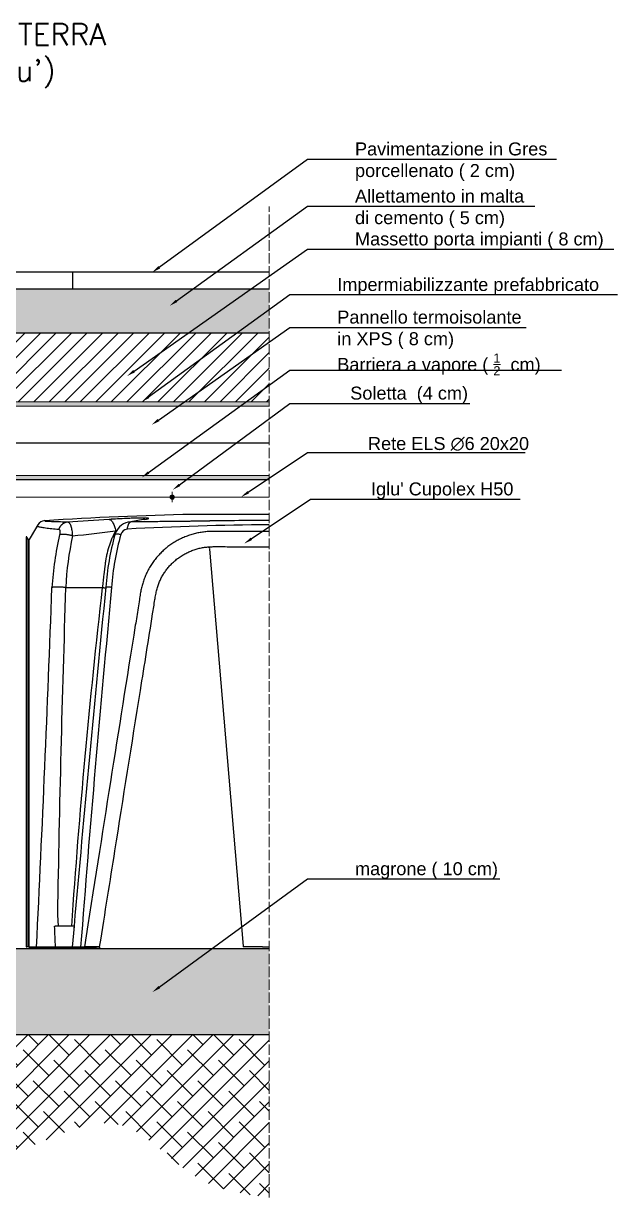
# Model space of a CAD drawing. Header units: millimetres. Extents: x -455371 to 117772, y -78417 to 116564.
# Drawn here: x -73719 to -73032, y -77590 to -76233 of the extents above; entities that cross this region are included whole.
import ezdxf
from ezdxf import colors
from ezdxf.entities.mleader import LeaderData, LeaderLine
from ezdxf.math import Vec2, Vec3

# ---------------------------------------------------------------- set-up
doc = ezdxf.new("R2010")
doc.units = ezdxf.units.MM
doc.linetypes.add('ACAD_ISO02W100', pattern=[15, 12, -3])
doc.linetypes.add('CENTER2', pattern=[28.575, 19.05, -3.175, 3.175, -3.175])
for name, color, linetype, lineweight in [('armature', 5, 'Continuous', 18), ('Cls', 7, 'Continuous', 25), ('quote', 5, 'Continuous', 15), ('RETINO ARMATURE', 253, 'Continuous', 15), ('retino cls', 251, 'Continuous', 20), ('Scritte', 7, 'Continuous', 15), ('tratteggio 1 a 50', 230, 'ACAD_ISO02W100', 15)]:
    doc.layers.add(name, color=color, linetype=linetype, lineweight=lineweight)
for name, color, linetype in [('Contorno-Cupolex', 3, 'Continuous'), ('isolante', 30, 'ISOLAMENTO'), ('RETINI', 253, 'Continuous')]:
    doc.layers.add(name, color=color, linetype=linetype)
doc.styles.get("Standard").update_dxf_attribs({"font": 'arial.ttf'})
doc.styles.add('TITOLI 1_200', font='romans.shx', dxfattribs={"height": 50})
doc.linetypes.add('ISOLAMENTO', pattern='A,0.00254,-2.54,[134,ltypeshp.shx,S=2.54,R=0,X=-2.54,Y=0],-5.08,[134,ltypeshp.shx,S=2.54,R=180,X=2.54,Y=0],-2.54', length=10.16254)

# ---------------------------------------------------------------- blocks, each defined once
blk = doc.blocks.new('*U2160')
at = {"layer": 'quote', "color": 0, "linetype": 'CENTER2', "transparency": 16777216}
for p, q in [((-6, 0), (-0.5, 0)), ((0, 0.5), (0, 6)), ((0.5, 0), (6, 0)), ((0, -6), (0, -0.5))]:
    blk.add_line(p, q, dxfattribs=at)
at = {"layer": 'quote', "color": 0, "linetype": 'Continuous', "transparency": 16777216}
for p, q in [((-0.25, 0), (0.25, 0)), ((0, -0.25), (0, 0.25))]:
    blk.add_line(p, q, dxfattribs=at)
blk = doc.blocks.new('*U2158')
at = {"layer": 'RETINO ARMATURE'}
h = blk.add_hatch(color=256, dxfattribs=at)
h.dxf.hatch_style = 1
h.paths.add_polyline_path([(2.5, 0, 1), (-2.5, 0, 1)])
at = {"layer": 'armature'}
blk.add_circle((0, 0), 2.5, dxfattribs=at)
at = {"layer": 'quote', "linetype": 'CENTER2'}
blk.add_blockref('*U2160', (0, 0), dxfattribs=at)
blk = doc.blocks.new('*U2159')
at = {"layer": 'quote', "color": 0, "linetype": 'ByBlock', "lineweight": -2, "transparency": 16777216}
for p in [(0, 0), (200, 0), (400, 0), (600, 0), (800, 0), (1000, 0)]:
    blk.add_blockref('*U2158', p, dxfattribs=at)

msp = doc.modelspace()

# ---------------------------------------------------------------- hatches: boundary and pattern name
at = {"layer": 'RETINI'}
h = msp.add_hatch(dxfattribs=at)
h.set_pattern_fill('ANSI31', color=256, scale=78, angle=45)
h.set_pattern_definition([(90, (41000.35, -16655.14), (-247.65, 0), [])])
h.paths.add_polyline_path([(-73196.6, -76519.3), (-73196.5, -76519.3), (-73196.6, -76539.2), (-73196.6, -76539.2)], flags=17)
h.paths.add_polyline_path([(-73434.4, -76539.3), (-73434.4, -76519.4), (-74592.5, -76519.8), (-74592.5, -76539.6)])
h = msp.add_hatch(dxfattribs=at)
h.set_pattern_fill('AR-CONC', color=256, scale=0.21)
h.set_pattern_definition([(50, (41000.355, -16655.137), (38.2587805, -3.347208), [4.0005, -44.0055]), (355, (41000.355, -16655.137), (-7.401118, 40.121938), [3.2004, -35.204523]), (100.451445, (41003.543, -16655.416), (30.857662, 36.774728), [3.399902, -37.398951]), (46.1842, (41000.355, -16644.47), (56.926599, -8.828889), [6.00075, -66.00825]), (96.63556, (41005.1, -16645.205), (49.854868, 51.959486), [5.099855, -56.098478]), (351.18415, (41000.355, -16644.47), (49.854868, 51.959486), [4.800593, -52.806544]), (21, (41005.69, -16647.136), (31.839022, -21.4756916), [4.0005, -44.0055]), (326, (41005.69, -16647.136), (12.978426, 38.679473), [3.2004, -35.2044]), (71.451445, (41008.34, -16648.926), (44.817448, 17.203781), [3.399902, -37.398887]), (37.5, (41000.355, -16655.137), (0.6486067, 17.7565582), [0, -34.77768, 0, -35.7378, 0, -35.33775]), (7.5, (41000.355, -16655.137), (14.032129, 21.0379207), [0, -20.37588, 0, -33.97758, 0, -13.46835]), (327.5, (40988.46, -16655.137), (28.474025, -1.2030362), [0, -13.335, 0, -41.6052, 0, -55.2069]), (317.5, (40983.126, -16655.137), (31.107128, 5.339563), [0, -17.3355, 0, -27.63012, 0, -39.2049])])
h.paths.add_polyline_path([(-73434.4, -76590.4), (-73434.4, -76539.6), (-74592.5, -76539.6), (-74592.5, -76590.4)])
h = msp.add_hatch(dxfattribs=at)
h.set_pattern_fill('ANSI31', color=256, scale=4)
edge = h.paths.add_edge_path(flags=0)
edge.add_arc((-74548.5, -76630.5), 19.3, 0, 360)
edge = h.paths.add_edge_path(flags=16)
edge.add_arc((-74548.5, -76630.5), 21.3, 0, 180)
edge.add_arc((-74548.5, -76630.5), 21.3, 180, 360)
edge = h.paths.add_edge_path(flags=0)
edge.add_arc((-74548.5, -76630.5), 19.3, 0, 360)
edge = h.paths.add_edge_path(flags=0)
edge.add_arc((-74492.1, -76638.1), 11.7, 0, 360)
h.paths.add_polyline_path([(-74592.5, -76590.4), (-74592.5, -76670.4), (-74147.8, -76670.4), (-74147.8, -76590.4)])
edge = h.paths.add_edge_path(flags=0)
edge.add_arc((-74492.1, -76638.1), 11.7, 0, 360)
edge = h.paths.add_edge_path(flags=16)
edge.add_arc((-74492.1, -76638.1), 13.7, 0, 180)
edge.add_arc((-74492.1, -76638.1), 13.7, 180, 360)
h.paths.add_polyline_path([(-73434.4, -76670.4), (-73434.4, -76590.4), (-74147.8, -76590.4), (-74147.8, -76670.4)])
h = msp.add_hatch(color=256, dxfattribs=at)
h.dxf.hatch_style = 1
h.paths.add_polyline_path([(-73434.4, -76675.4), (-73434.4, -76670.4), (-74592.5, -76670.4), (-74592.5, -76675.4)])
h = msp.add_hatch(color=256, dxfattribs=at)
h.dxf.hatch_style = 1
h.paths.add_polyline_path([(-73434.4, -76760.4), (-73434.4, -76755.4), (-74592.5, -76755.4), (-74592.5, -76760.4)])
h = msp.add_hatch(dxfattribs=at)
h.set_pattern_fill('AR-SAND', color=256, scale=0.48)
h.paths.add_polyline_path([(-73434.4, -77402.4), (-73434.4, -77302.4), (-74592.5, -77302.4), (-74592.5, -77402.4)])
at = {"layer": 'retino cls'}
h = msp.add_hatch(dxfattribs=at)
h.set_pattern_fill('ANSI38', color=256, scale=5.3)
edge = h.paths.add_edge_path()
edge.add_line((-73434.4, -77402.4), (-74592.5, -77402.4))
edge.add_line((-74592.5, -77402.4), (-74592.5, -77526.2))
edge.add_spline(control_points=[(-74592.5, -77526.2), (-74536.2, -77542.3), (-74426.8, -77573.4), (-74221.8, -77457.6), (-73981.1, -77491.1), (-73762.8, -77577.3), (-73609.3, -77468.9), (-73527.5, -77577.8), (-73462.1, -77586.7), (-73434.4, -77590.5)], knot_values=[0, 0, 0, 0, 168.469654, 327.064072, 667.452102, 861.938877, 1002.080146, 1114.719115, 1197.312467, 1197.312467, 1197.312467, 1197.312467], degree=3, periodic=0)
edge.add_line((-73434.4, -77590.5), (-73434.4, -77402.4))

# ---------------------------------------------------------------- linework, layer by layer
at = {"layer": 'armature', "ltscale": 100}
msp.add_line((-74592.5, -76780.4), (-73434.4, -76780.4), dxfattribs=at)
at = {"layer": 'Cls'}
for p, q in [((-74592.5, -77302.4), (-73434.4, -77302.4)), ((-73434.4, -77402.4), (-74592.5, -77402.4))]:
    msp.add_line(p, q, dxfattribs=at)
for points in [[(-74592.5, -76544.4), (-74592.5, -76519.8), (-73434.4, -76519.8)], [(-74592.5, -76539.6), (-74592.5, -76539.6), (-73434.4, -76539.6)], [(-74592.5, -76590.4), (-74592.5, -76590.4), (-73434.4, -76590.4)], [(-73434.4, -76760.4), (-74592.5, -76760.4)]]:
    msp.add_lwpolyline(points, dxfattribs=at)
at = {"layer": 'Contorno-Cupolex', "linetype": 'Continuous'}
for p, q in [((-73434.4, -76800.4), (-73523.8, -76800.4)), ((-73434.4, -76800.4), (-73523.3, -76800.4)), ((-73702.1, -76812.6), (-73712.2, -76829.4)), ((-73702.6, -76813.4), (-73712.2, -76829.4)), ((-73715.7, -76826.9), (-73715.7, -77300.4)), ((-73713.1, -76829.4), (-73714.7, -76826.7)), ((-73712.2, -76829.4), (-73713.1, -76829.4)), ((-73503.4, -76840.5), (-73503.4, -76840.5)), ((-73503.4, -76840.5), (-73464.8, -77300)), ((-73669.9, -76885), (-73627.5, -76885)), ((-73679.4, -77263.5), (-73678.4, -77276.8)), ((-73682.7, -77276.8), (-73681.9, -77276.8)), ((-73660.5, -77276.8), (-73681.9, -77276.8)), ((-73660.2, -77276.8), (-73662.4, -77300.9)), ((-73660.5, -77276.8), (-73660.2, -77276.8)), ((-73715.7, -77300.4), (-73714.7, -77300.4)), ((-73713.1, -77300.4), (-73714.7, -77300.4)), ((-73712.2, -77300.4), (-73713, -77300.4)), ((-73712.1, -77300.4), (-73712.2, -77300.4)), ((-73712.1, -77300.9), (-73712.1, -77300.4)), ((-73634.5, -77300.9), (-73712.1, -77300.9)), ((-73712.1, -77300.9), (-73712.1, -77302.4)), ((-73630.8, -77302.4), (-73712.1, -77302.4)), ((-73647.3, -77300.4), (-73648.3, -77300.4)), ((-73647.2, -77300.4), (-73647.3, -77300.4)), ((-73631.1, -77300.4), (-73647.2, -77300.4)), ((-73634.4, -77300.4), (-73634.5, -77300.9)), ((-73631.1, -77300.4), (-73630.6, -77300.4)), ((-73630.7, -77300.4), (-73630.8, -77300.9)), ((-73630.8, -77300.9), (-73630.8, -77302.4)), ((-73630.8, -77300.9), (-73630.8, -77300.9)), ((-73464.8, -77300), (-73464.8, -77300)), ((-73462.1, -77300.4), (-73464.3, -77300.4)), ((-73442.7, -77300.4), (-73464.3, -77300.4)), ((-73455.1, -77300.4), (-73461.7, -77300.4)), ((-73445.1, -77300.4), (-73454.9, -77300.4)), ((-73442.7, -77300.4), (-73444.2, -77300.4)), ((-73442.2, -77300.4), (-73442.7, -77300.4)), ((-73442.2, -77300.4), (-73434.4, -77300.4))]:
    msp.add_line(p, q, dxfattribs=at)
at = {"layer": 'Contorno-Cupolex', "linetype": 'CENTER2'}
msp.add_line((-73712.2, -77300.4), (-73712.2, -77300.4), dxfattribs=at)
at = {"layer": 'Contorno-Cupolex', "linetype": 'Continuous'}
for centre, radius, start, end in [((-73693.5, -76817.8), 10.1, 93.719, 149), ((-73438, -80747.9), 3948.4, 91.244, 93.719), ((-73359.2, -81107.4), 4309, 93.4657, 94.1061), ((-73536.9, -77077.2), 274.1, 98.6821, 102.1379), ((-73523.3, -76820.5), 20.1, 90, 91.244), ((-73836.4, -75064), 1769.9, 275.6576, 277.2806), ((-73593.2, -76829.9), 20.8, 102.7824, 163.8897), ((-73597.8, -76826), 8.54, 97.0097, 165.3876), ((-73403.2, -80505.6), 3693.3, 90.4837, 93.0364), ((-73591.6, -76849.8), 40.7, 94.1383, 98.8367), ((-73715.2, -76826.9), 0.503, 31, 180), ((-73715.2, -76826.9), 0.503, 0.2332, 123.7355), ((-73325.8, -76906.4), 360.6, 166.7958, 176.5771), ((-73321.7, -76901.4), 348.6, 167.4005, 177.297), ((-73306.9, -76907.7), 317.4, 164.7369, 175.8551), ((-73327.5, -76904.1), 289.9, 163.9149, 176.1937), ((-73522.8, -76845.6), 20.1, 14.7988, 22.066), ((-107061.5, -75660.5), 33398.2, 357.18475, 357.89914), ((-51519.6, -77631.5), 22162.9, 178.06953, 179.04835), ((-65368.3, -77834.9), 8313.7, 173.43864, 176.15034), ((-29421.4, -81220.4), 44414.3, 174.39792, 174.90589), ((-51901.3, -78967.8), 21815.1, 174.52114, 175.61792), ((-78009, -77483.8), 4331.2, 2.4202, 2.7399), ((-70818, -77527.6), 2853.3, 174.956, 175.018), ((-73464.3, -77299.9), 0.503, 184.8, 270)]:
    msp.add_arc(centre, radius, start, end, dxfattribs=at)
for points, knots in [([(-73667.8, -76809.4), (-73670.7, -76809.3), (-73673.4, -76809.3), (-73677.3, -76809.2), (-73678.6, -76809.1), (-73681, -76809), (-73682.2, -76809), (-73685.6, -76808.9), (-73687.5, -76808.9), (-73689.9, -76808.8), (-73690.7, -76808.7), (-73691.6, -76808.7), (-73691.9, -76808.6), (-73692.4, -76808.6), (-73692.6, -76808.6), (-73693.2, -76808.5), (-73693.5, -76808.5), (-73693.7, -76808.4), (-73693.7, -76808.4), (-73693.7, -76808.4), (-73693.7, -76808.4), (-73693.7, -76808.3), (-73693.7, -76808.3), (-73693.8, -76808.3), (-73693.8, -76808.3), (-73693.8, -76808.3), (-73693.8, -76808.3), (-73693.8, -76808.2), (-73693.8, -76808.2), (-73693.8, -76808.1), (-73693.8, -76808.1), (-73693.8, -76808), (-73693.8, -76808), (-73693.9, -76807.8), (-73694, -76807.7), (-73694.1, -76807.8)], [0, 0, 0, 0, 0.125, 0.125, 0.1875, 0.1875, 0.25, 0.25, 0.375, 0.375, 0.4375, 0.4375, 0.46875, 0.46875, 0.5, 0.5, 0.5625, 0.5625, 0.578125, 0.578125, 0.585938, 0.585938, 0.59375, 0.59375, 0.609375, 0.609375, 0.625, 0.625, 0.65625, 0.65625, 0.6875, 0.6875, 0.75, 0.75, 1, 1, 1, 1]), ([(-73578.2, -76806.2), (-73576.9, -76806.1), (-73575.9, -76805.9), (-73574.5, -76805.5), (-73574, -76805.4), (-73573.9, -76805.1), (-73573.9, -76805.1), (-73574.3, -76804.9), (-73574.6, -76804.9), (-73575.9, -76804.7), (-73577.4, -76804.7), (-73581.2, -76804.7), (-73582.6, -76804.7), (-73585.7, -76804.7), (-73587.4, -76804.8), (-73590.7, -76804.9), (-73592.5, -76804.9), (-73596, -76805.1), (-73597.7, -76805.1), (-73602.9, -76805.4), (-73606.4, -76805.5), (-73613.2, -76805.9), (-73616.5, -76806.1), (-73619.7, -76806.2)], [0, 0, 0, 0, 0.125, 0.125, 0.25, 0.25, 0.3125, 0.3125, 0.375, 0.375, 0.5, 0.5, 0.5625, 0.5625, 0.625, 0.625, 0.6875, 0.6875, 0.75, 0.75, 0.875, 0.875, 1, 1, 1, 1]), ([(-73619.7, -76806.2), (-73619, -76806.3), (-73618.2, -76806.6), (-73616.7, -76807.9), (-73616, -76808.9), (-73614.6, -76811.2), (-73614, -76812.7), (-73612.9, -76816), (-73612.5, -76817.8), (-73612.1, -76819.7)], [0, 0, 0, 0, 0.25, 0.25, 0.5, 0.5, 0.75, 0.75, 1, 1, 1, 1]), ([(-73434.4, -76807.6), (-73447.8, -76807.5), (-73461.3, -76807.6), (-73478.2, -76807.8), (-73481.7, -76807.8), (-73488.8, -76807.9), (-73492.3, -76808), (-73496.7, -76808), (-73497.6, -76808.1), (-73498.9, -76808.1), (-73499.3, -76808.1), (-73500.2, -76808.1), (-73500.6, -76808.1), (-73501.5, -76808.1), (-73501.9, -76808.1), (-73502.8, -76808.1), (-73503.2, -76808.1), (-73504.4, -76808.2), (-73505.3, -76808.2), (-73509.5, -76808.2), (-73512.9, -76808.3), (-73517.9, -76808.4), (-73519.6, -76808.4), (-73523, -76808.4), (-73524.6, -76808.5), (-73529.7, -76808.5), (-73533, -76808.5), (-73542.9, -76808.7), (-73549.5, -76808.7), (-73559.2, -76808.8), (-73562.5, -76808.9), (-73568.9, -76808.9), (-73572.1, -76809), (-73581.8, -76809.1), (-73588.1, -76809.1), (-73594.5, -76809.2)], [0.01135, 0.01135, 0.01135, 0.01135, 0.25, 0.25, 0.3125, 0.3125, 0.375, 0.375, 0.390625, 0.390625, 0.3984375, 0.3984375, 0.40625, 0.40625, 0.4140625, 0.4140625, 0.421875, 0.421875, 0.4375, 0.4375, 0.5, 0.5, 0.53125, 0.53125, 0.5625, 0.5625, 0.625, 0.625, 0.75, 0.75, 0.8125, 0.8125, 0.875, 0.875, 1, 1, 1, 1]), ([(-73702.1, -76812.6), (-73702.2, -76812.8), (-73702.3, -76813), (-73702.5, -76813.3), (-73702.6, -76813.4), (-73702.7, -76813.5), (-73702.7, -76813.6), (-73702.7, -76813.7), (-73702.8, -76813.7), (-73702.8, -76813.8), (-73702.8, -76813.8), (-73702.8, -76813.8), (-73702.9, -76813.9), (-73702.9, -76813.9), (-73702.9, -76813.9), (-73702.9, -76813.9), (-73702.9, -76813.9), (-73702.9, -76814), (-73702.8, -76814), (-73702.7, -76814.1), (-73702.5, -76814.2), (-73702, -76814.4), (-73701.8, -76814.5), (-73701.3, -76814.6), (-73701, -76814.7), (-73700.2, -76814.9), (-73699.5, -76815), (-73697.2, -76815.4), (-73695.3, -76815.7), (-73692.1, -76816.2), (-73690.9, -76816.3), (-73688.5, -76816.6), (-73687.3, -76816.8), (-73683.4, -76817.2), (-73680.7, -76817.5), (-73677.8, -76817.7)], [0, 0, 0, 0, 0.25, 0.25, 0.3125, 0.3125, 0.34375, 0.34375, 0.375, 0.375, 0.390625, 0.390625, 0.40625, 0.40625, 0.414062, 0.414062, 0.421875, 0.421875, 0.4375, 0.4375, 0.5, 0.5, 0.53125, 0.53125, 0.5625, 0.5625, 0.625, 0.625, 0.75, 0.75, 0.8125, 0.8125, 0.875, 0.875, 1, 1, 1, 1]), ([(-73677.8, -76817.7), (-73677.6, -76817.7), (-73677.5, -76817.8), (-73677.2, -76818), (-73677.1, -76818.1), (-73676.9, -76818.4), (-73676.9, -76818.5), (-73676.8, -76818.7), (-73676.7, -76818.8), (-73676.6, -76819.2), (-73676.6, -76819.4), (-73676.5, -76819.9), (-73676.5, -76820), (-73676.5, -76820.3), (-73676.5, -76820.5), (-73676.5, -76821), (-73676.5, -76821.4), (-73676.5, -76822.1), (-73676.6, -76822.5), (-73676.7, -76823.3), (-73676.8, -76823.7), (-73676.9, -76824.1)], [0, 0, 0, 0, 0.125, 0.125, 0.25, 0.25, 0.3125, 0.3125, 0.375, 0.375, 0.5, 0.5, 0.5625, 0.5625, 0.625, 0.625, 0.75, 0.75, 0.875, 0.875, 1, 1, 1, 1]), ([(-73661.9, -76825.4), (-73661.9, -76824.3), (-73662, -76823.2), (-73662.1, -76821.2), (-73662.2, -76820.2), (-73662.5, -76818.3), (-73662.7, -76817.4), (-73663, -76816.1), (-73663.1, -76815.7), (-73663.4, -76814.9), (-73663.5, -76814.5), (-73663.9, -76813.4), (-73664.2, -76812.7), (-73664.6, -76811.9), (-73664.8, -76811.6), (-73665.1, -76811.1), (-73665.3, -76810.9), (-73665.9, -76810.3), (-73666.2, -76810), (-73667, -76809.6), (-73667.4, -76809.4), (-73667.8, -76809.4)], [0, 0, 0, 0, 0.125, 0.125, 0.25, 0.25, 0.375, 0.375, 0.4375, 0.4375, 0.5, 0.5, 0.625, 0.625, 0.6875, 0.6875, 0.75, 0.75, 0.875, 0.875, 1, 1, 1, 1]), ([(-73434.4, -76820.2), (-73444.8, -76820.2), (-73460, -76820.2), (-73480.7, -76820.3), (-73493.7, -76820.1), (-73501.8, -76820.1), (-73507.7, -76820.5), (-73513.2, -76821.2), (-73518.6, -76822.2), (-73524, -76823.6), (-73529.4, -76825.4), (-73534.7, -76827.6), (-73539.8, -76830.1), (-73544.7, -76832.9), (-73549.4, -76836), (-73553.9, -76839.5), (-73558.1, -76843.2), (-73562, -76847.2), (-73565.7, -76851.5), (-73569.1, -76856), (-73572.3, -76860.8), (-73575.1, -76865.8), (-73577.5, -76870.9), (-73579.6, -76876.2), (-73581.3, -76881.5), (-73582.6, -76886.9), (-73583.7, -76892.7), (-73584.8, -76900), (-73586.7, -76912.1), (-73608.2, -77046.2), (-73626.7, -77164.1), (-73648.3, -77300.4)], [0.0029265, 0.0029265, 0.0029265, 0.0029265, 0.0510293, 0.0847875, 0.1046011, 0.1160674, 0.1253169, 0.1341556, 0.1434668, 0.1528243, 0.162242, 0.1717013, 0.1811806, 0.1906513, 0.2000885, 0.2094717, 0.2188014, 0.2280621, 0.2374438, 0.2469161, 0.2564407, 0.2659728, 0.2754575, 0.2848543, 0.2941284, 0.3032084, 0.3125696, 0.3238664, 0.3400154, 0.3738286, 1, 1, 1, 1]), ([(-73612.1, -76819.7), (-73613.5, -76822.1), (-73614.7, -76824.5), (-73616.5, -76828.5), (-73617.1, -76829.9), (-73618.3, -76832.9), (-73618.8, -76834.4), (-73620.4, -76838.9), (-73621.3, -76842), (-73622.4, -76846.8), (-73622.8, -76848.4), (-73623.2, -76850.9), (-73623.4, -76851.7), (-73623.6, -76852.9), (-73623.6, -76853.3), (-73623.7, -76853.9), (-73623.8, -76854.1), (-73623.8, -76854.6), (-73623.9, -76854.8), (-73623.9, -76855.4), (-73624, -76855.8), (-73624.1, -76856.3), (-73624.1, -76856.5), (-73624.1, -76856.9), (-73624.2, -76857), (-73624.2, -76857.6), (-73624.3, -76857.9), (-73624.3, -76858.3), (-73624.3, -76858.4), (-73624.3, -76858.5), (-73624.3, -76858.6), (-73624.4, -76858.8), (-73624.4, -76859), (-73624.5, -76859.7), (-73624.6, -76860.3), (-73624.7, -76861.6), (-73624.8, -76862.2), (-73625, -76864), (-73625.2, -76865.2), (-73625.4, -76867.1), (-73625.5, -76867.7), (-73625.6, -76868.9), (-73625.7, -76869.6), (-73625.9, -76871.4), (-73626.1, -76872.6), (-73626.4, -76875.1), (-73626.5, -76876.3), (-73627, -76880), (-73627.2, -76882.5), (-73627.5, -76885)], [0, 0, 0, 0, 0.115376, 0.115376, 0.178563, 0.178563, 0.241751, 0.241751, 0.368126, 0.368126, 0.431313, 0.431313, 0.462907, 0.462907, 0.478704, 0.478704, 0.486602, 0.486602, 0.4945, 0.4945, 0.510297, 0.510297, 0.518196, 0.518196, 0.526094, 0.526094, 0.541891, 0.541891, 0.54584, 0.54584, 0.549789, 0.549789, 0.557688, 0.557688, 0.589282, 0.589282, 0.620875, 0.620875, 0.684063, 0.684063, 0.715657, 0.715657, 0.74725, 0.74725, 0.810438, 0.810438, 0.873625, 0.873625, 1, 1, 1, 1]), ([(-73714.7, -76826.7), (-73714.7, -76826.7), (-73714.7, -76826.7), (-73714.7, -76826.6), (-73714.7, -76826.6), (-73714.7, -76826.7), (-73714.7, -76826.7), (-73714.7, -76826.7), (-73714.7, -76826.7), (-73714.7, -76826.7), (-73714.7, -76826.7), (-73714.7, -76826.7)], [0.882456, 0.882456, 0.882456, 0.882456, 0.8828125, 0.8828125, 0.890625, 0.890625, 0.90625, 0.90625, 0.9375, 0.9375, 1, 1, 1, 1]), ([(-73714.7, -77300.4), (-73714.7, -77203.3), (-73714.7, -77106.1), (-73714.7, -76984.7), (-73714.7, -76960.4), (-73714.7, -76924), (-73714.7, -76911.9), (-73714.7, -76898.2), (-73714.7, -76896.7), (-73714.7, -76893.7), (-73714.7, -76892.1), (-73714.7, -76887.6), (-73714.7, -76884.6), (-73714.7, -76875.8), (-73714.7, -76870.1), (-73714.7, -76862.1), (-73714.7, -76859.6), (-73714.7, -76854.7), (-73714.7, -76852.3), (-73714.7, -76845.7), (-73714.7, -76841.8), (-73714.7, -76836.9), (-73714.7, -76835.4), (-73714.7, -76832.8), (-73714.7, -76831.6), (-73714.7, -76829.7), (-73714.7, -76828.9), (-73714.7, -76827.6), (-73714.7, -76827.2), (-73714.7, -76826.8), (-73714.7, -76826.7), (-73714.7, -76826.7)], [0, 0, 0, 0, 0.5, 0.5, 0.625, 0.625, 0.6875, 0.6875, 0.6953125, 0.6953125, 0.703125, 0.703125, 0.71875, 0.71875, 0.75, 0.75, 0.765625, 0.765625, 0.78125, 0.78125, 0.8125, 0.8125, 0.828125, 0.828125, 0.84375, 0.84375, 0.859375, 0.859375, 0.875, 0.875, 0.882456, 0.882456, 0.882456, 0.882456]), ([(-73713.1, -76829.4), (-73713.1, -76829.4), (-73713.1, -76829.4), (-73713.1, -76829.4), (-73713.1, -76829.4), (-73713.1, -76829.4), (-73713.1, -76829.7), (-73713.1, -76830.5), (-73713.1, -76831.1), (-73713.1, -76832.8), (-73713.1, -76833.9), (-73713.1, -76836.3), (-73713.1, -76837.8), (-73713.1, -76841), (-73713.1, -76842.8), (-73713.1, -76848.6), (-73713.1, -76853.2), (-73713.1, -76860.8), (-73713.1, -76863.4), (-73713.1, -76868.9), (-73713.1, -76871.8), (-73713.1, -76880.8), (-73713.1, -76886.9), (-73713.1, -76899.6), (-73713.1, -76905.9), (-73713.1, -76918.6), (-73713.1, -76925), (-73713.1, -76937.7), (-73713.1, -76944), (-73713.1, -76963.1), (-73713.1, -76975.8), (-73713.1, -77001.2), (-73713.1, -77013.9), (-73713.1, -77052), (-73713.1, -77077.4), (-73713.1, -77128.2), (-73713.1, -77153.6), (-73713.1, -77219.5), (-73713.1, -77260), (-73713.1, -77300.4)], [0.0866429, 0.0866429, 0.0866429, 0.0866429, 0.0987797, 0.0987797, 0.115243, 0.115243, 0.1317063, 0.1317063, 0.1481696, 0.1481696, 0.1646329, 0.1646329, 0.1810962, 0.1810962, 0.1975594, 0.1975594, 0.230486, 0.230486, 0.2469493, 0.2469493, 0.2634126, 0.2634126, 0.2963392, 0.2963392, 0.3292657, 0.3292657, 0.3621923, 0.3621923, 0.3951189, 0.3951189, 0.460972, 0.460972, 0.5268252, 0.5268252, 0.6585315, 0.6585315, 0.7902378, 0.7902378, 1, 1, 1, 1]), ([(-73712.2, -77300.4), (-73712.2, -77260), (-73712.2, -77219.5), (-73712.2, -77153.6), (-73712.2, -77128.2), (-73712.2, -77077.4), (-73712.2, -77052), (-73712.2, -77013.9), (-73712.2, -77001.2), (-73712.2, -76975.8), (-73712.2, -76963.1), (-73712.2, -76944), (-73712.2, -76937.7), (-73712.2, -76925), (-73712.2, -76918.6), (-73712.2, -76905.9), (-73712.2, -76899.6), (-73712.2, -76886.9), (-73712.2, -76880.8), (-73712.2, -76871.8), (-73712.2, -76868.9), (-73712.2, -76863.4), (-73712.2, -76860.8), (-73712.2, -76853.2), (-73712.2, -76848.6), (-73712.2, -76842.8), (-73712.2, -76841), (-73712.2, -76837.8), (-73712.2, -76836.3), (-73712.2, -76833.9), (-73712.2, -76832.8), (-73712.2, -76831.1), (-73712.2, -76830.5), (-73712.2, -76829.7), (-73712.2, -76829.4), (-73712.2, -76829.4), (-73712.2, -76829.4), (-73712.2, -76829.4), (-73712.2, -76829.4), (-73712.2, -76829.4)], [0, 0, 0, 0, 0.2097622, 0.2097622, 0.3414685, 0.3414685, 0.4731748, 0.4731748, 0.539028, 0.539028, 0.6048811, 0.6048811, 0.6378077, 0.6378077, 0.6707343, 0.6707343, 0.7036608, 0.7036608, 0.7365874, 0.7365874, 0.7530507, 0.7530507, 0.769514, 0.769514, 0.8024406, 0.8024406, 0.8189038, 0.8189038, 0.8353671, 0.8353671, 0.8518304, 0.8518304, 0.8682937, 0.8682937, 0.884757, 0.884757, 0.9012203, 0.9012203, 0.9133571, 0.9133571, 0.9133571, 0.9133571]), ([(-73630.6, -77300.4), (-73624.1, -77259.7), (-73609.5, -77167.6), (-73588.6, -77035.9), (-73573.1, -76939.6), (-73567.3, -76902.6), (-73565.8, -76893.2), (-73564.5, -76887.8), (-73563, -76882.8), (-73561.3, -76878.2), (-73559.3, -76873.8), (-73557, -76869.7), (-73554.4, -76865.7), (-73551.4, -76861.9), (-73548.1, -76858.3), (-73544.5, -76854.8), (-73540.6, -76851.6), (-73536.4, -76848.7), (-73532, -76846.1), (-73527.5, -76843.8), (-73522.7, -76841.9), (-73517.9, -76840.3), (-73513, -76839.1), (-73508, -76838.3), (-73503, -76837.9), (-73497.1, -76837.7), (-73489.7, -76837.7), (-73478.9, -76837.9), (-73465.1, -76837.9), (-73449.2, -76837.9), (-73439.5, -76837.9), (-73434.4, -76837.9)], [0, 0, 0, 0, 0.1961214, 0.5236195, 0.6797715, 0.7090501, 0.7196557, 0.7293709, 0.7384166, 0.7469119, 0.7549658, 0.7634894, 0.7716563, 0.7799645, 0.7886124, 0.7973467, 0.8061568, 0.8150254, 0.8239316, 0.8328517, 0.8417554, 0.8506222, 0.8594363, 0.8681874, 0.8768929, 0.8857982, 0.899194, 0.915435, 0.9425731, 0.9716268, 0.9969086, 0.9969086, 0.9969086, 0.9969086])]:
    msp.add_open_spline(points, degree=3, knots=knots, dxfattribs=at)
for points, weights in [([(-73667.8, -76809.4), (-73675.3, -76810), (-73677.8, -76817.7)], [1, 0.837824847317, 1]), ([(-73594.5, -76809.2), (-73597.8, -76809.8), (-73598.9, -76817.5)], [1, 0.838288024156, 1]), ([(-73661.9, -76825.4), (-73671.8, -76822.4), (-73676.9, -76824.1)], [1, 0.774238593566, 1]), ([(-73606.1, -76823.8), (-73612.6, -76822.6), (-73613.2, -76824.1)], [1, 0.863641637313, 1]), ([(-73669.9, -76885), (-73680.2, -76884.2), (-73685.7, -76884.9)], [1, 0.79087233888, 1]), ([(-73627.5, -76885), (-73625.6, -76885.2), (-73623.6, -76885.5)], [1, 0.98841600568, 1]), ([(-73616.8, -76884.9), (-73623.4, -76884.4), (-73623.5, -76884.7)], [1, 0.873180041947, 1]), ([(-73464.8, -77300), (-73464.7, -77300.4), (-73464.3, -77300.4)], [1, 0.774596669297, 1]), ([(-73442.7, -77300.4), (-73442.7, -77300.4), (-73442.7, -77300.4)], [1, 0.998272303387, 1])]:
    msp.add_rational_spline(points, weights, degree=2, dxfattribs=at)
msp.add_open_spline([(-73634.8, -77300.4), (-73634.8, -77300.6), (-73634.8, -77300.8), (-73634.9, -77300.9)], degree=3, dxfattribs=at)
at = {"layer": 'isolante', "ltscale": 0.3}
msp.add_lwpolyline([(-74592.5, -76717.9), (-74592.5, -76717.9), (-74592.5, -76717.9), (-73434.4, -76717.9)], dxfattribs=at)
at = {"layer": 'quote'}
for points in [[(-73434.4, -76675.4), (-74592.5, -76675.4), (-74592.5, -76670.4), (-73434.4, -76670.4)], [(-74592.5, -76675.4), (-74592.5, -76675.4), (-73592.5, -76675.4)], [(-73434.4, -76760.4), (-74592.5, -76760.4), (-74592.5, -76755.4), (-73434.4, -76755.4)], [(-74592.5, -76760.4), (-74592.5, -76760.4), (-73434.4, -76760.4)]]:
    msp.add_lwpolyline(points, dxfattribs=at)
at = {"layer": 'tratteggio 1 a 50'}
msp.add_lwpolyline([(-73434.4, -77590.5), (-73434.4, -76444.5)], dxfattribs=at)

# ---------------------------------------------------------------- block references
at = {"layer": 'quote'}
msp.add_blockref('*U2159', (-74546.6, -76780.4), dxfattribs=at)

# ---------------------------------------------------------------- texts
at = {"layer": 'Scritte', "insert": (-74257.1, -76232.7), "char_height": 25, "attachment_point": 1, "style": 'TITOLI 1_200'}
msp.add_mtext_dynamic_manual_height_columns("\\pxqc;PARTICOLARE SOLAIO PIANO TERRA\\P(Solaio a casseri con iglu')", width=685.784, gutter_width=12.5, heights=[0], dxfattribs=at)

# ---------------------------------------------------------------- leaders
at = {"layer": 'quote'}
ml = msp.add_multileader_mtext('Standard', dxfattribs=at)
ml.set_content('Pavimentazione in Gres porcellenato ( 2 cm)', color=256)
ml.set_leader_properties()
ml.build(insert=Vec2(0, 0))
ml.multileader.update_dxf_attribs({"text_left_attachment_type": 6, "text_right_attachment_type": 6, "dogleg_length": 20, "arrow_head_size": 10})
ctx = ml.context
ctx.base_point, ctx.char_height, ctx.arrow_head_size, ctx.landing_gap_size, ctx.plane_origin = Vec3(-73385.3, -76389.7), 15, 10, 50, Vec3(-73535.3, -76400.4)
ctx.left_attachment, ctx.right_attachment = 6, 6
notes = []
notes.append((ctx, [(0, (1, 1, 0), (-73390.3, -76389.7), (1, 0), 5.04, [(1, [(-73569.7, -76520.5), (-73390.3, -76389.7)], 0, [])])]))
ctx.mtext.insert, ctx.mtext.width, ctx.mtext.flow_direction = Vec3(-73335.3, -76370.3), 230.57, 5
ml = msp.add_multileader_mtext('Standard', dxfattribs=at)
ml.set_content('Allettamento in malta di cemento ( 5 cm)', color=256)
ml.set_leader_properties()
ml.build(insert=Vec2(0, 0))
ml.multileader.update_dxf_attribs({"text_left_attachment_type": 6, "text_right_attachment_type": 6, "dogleg_length": 20, "arrow_head_size": 10})
ctx = ml.context
ctx.base_point, ctx.char_height, ctx.arrow_head_size, ctx.landing_gap_size, ctx.plane_origin = Vec3(-73385.3, -76444.2), 15, 10, 50, Vec3(-73535.3, -76454.9)
ctx.left_attachment, ctx.right_attachment = 6, 6
notes.append((ctx, [(0, (1, 1, 0), (-73390.3, -76444.2), (1, 0), 5.04, [(1, [(-73549.8, -76559.4), (-73390.3, -76444.2)], 0, [])])]))
ctx.mtext.insert, ctx.mtext.width, ctx.mtext.flow_direction = Vec3(-73335.3, -76424.8), 205.855, 5
ml = msp.add_multileader_mtext('Standard', dxfattribs=at)
ml.set_content('Massetto porta impianti ( 8 cm)', color=256)
ml.set_leader_properties()
ml.build(insert=Vec2(0, 0))
ml.multileader.update_dxf_attribs({"text_left_attachment_type": 6, "text_right_attachment_type": 6, "dogleg_length": 20, "arrow_head_size": 10})
ctx = ml.context
ctx.base_point, ctx.char_height, ctx.arrow_head_size, ctx.landing_gap_size, ctx.plane_origin = Vec3(-73385.3, -76493.8), 15, 10, 50, Vec3(-73535.3, -76504.5)
ctx.left_attachment, ctx.right_attachment = 6, 6
notes.append((ctx, [(0, (1, 1, 0), (-73390.3, -76493.8), (1, 0), 5.04, [(1, [(-73599, -76640.6), (-73390.3, -76493.8)], 0, [])])]))
ctx.mtext.insert, ctx.mtext.flow_direction = Vec3(-73335.3, -76474.4), 5
ml = msp.add_multileader_mtext('Standard', dxfattribs=at)
ml.set_content('\\A1;Impermiabilizzante prefabbricato', color=256)
ml.set_leader_properties()
ml.build(insert=Vec2(0, 0))
ml.multileader.update_dxf_attribs({"text_left_attachment_type": 6, "text_right_attachment_type": 6, "dogleg_length": 20, "arrow_head_size": 10})
ctx = ml.context
ctx.base_point, ctx.char_height, ctx.arrow_head_size, ctx.landing_gap_size, ctx.plane_origin = Vec3(-73405.8, -76546.2), 15, 10, 50, Vec3(-73555.8, -76556.9)
ctx.left_attachment, ctx.right_attachment = 6, 6
notes.append((ctx, [(0, (1, 1, 0), (-73410.8, -76546.2), (1, 0), 5.04, [(1, [(-73582.2, -76670.4), (-73410.8, -76546.2)], 0, [])])]))
ctx.mtext.insert, ctx.mtext.flow_direction = Vec3(-73355.8, -76527.1), 5
ml = msp.add_multileader_mtext('Standard', dxfattribs=at)
ml.set_content('Pannello termoisolante in XPS ( 8 cm)', color=256)
ml.set_leader_properties()
ml.build(insert=Vec2(0, 0))
ml.multileader.update_dxf_attribs({"text_left_attachment_type": 6, "text_right_attachment_type": 6, "dogleg_length": 20, "arrow_head_size": 10})
ctx = ml.context
ctx.base_point, ctx.char_height, ctx.arrow_head_size, ctx.landing_gap_size, ctx.plane_origin = Vec3(-73405.8, -76584.2), 15, 10, 50, Vec3(-73555.8, -76594.9)
ctx.left_attachment, ctx.right_attachment = 6, 6
notes.append((ctx, [(0, (1, 1, 0), (-73410.8, -76584.2), (1, 0), 5.04, [(1, [(-73570.8, -76697.1), (-73410.8, -76584.2)], 0, [])])]))
ctx.mtext.insert, ctx.mtext.width, ctx.mtext.flow_direction = Vec3(-73355.8, -76564.8), 216.435, 5
ml = msp.add_multileader_mtext('Standard', dxfattribs=at)
ml.set_content('\\A1;Barriera a vapore ( {\\H0.7x;\\S1/2;}  cm)', color=256)
ml.set_leader_properties()
ml.build(insert=Vec2(0, 0))
ml.multileader.update_dxf_attribs({"text_left_attachment_type": 6, "text_right_attachment_type": 6, "dogleg_length": 20, "arrow_head_size": 10})
ctx = ml.context
ctx.base_point, ctx.char_height, ctx.arrow_head_size, ctx.landing_gap_size, ctx.plane_origin = Vec3(-73405.8, -76633.8), 15, 10, 50, Vec3(-73555.8, -76644.5)
ctx.left_attachment, ctx.right_attachment = 6, 6
notes.append((ctx, [(0, (1, 1, 0), (-73410.8, -76633.8), (1, 0), 5.04, [(1, [(-73582.2, -76757.9), (-73410.8, -76633.8)], 0, [])])]))
ctx.mtext.insert, ctx.mtext.flow_direction = Vec3(-73355.8, -76614.4), 5
ml = msp.add_multileader_mtext('Standard', dxfattribs=at)
ml.set_content('Soletta  (4 cm)', color=256)
ml.set_leader_properties()
ml.build(insert=Vec2(0, 0))
ml.multileader.update_dxf_attribs({"text_left_attachment_type": 6, "text_right_attachment_type": 6, "dogleg_length": 20, "arrow_head_size": 10})
ctx = ml.context
ctx.base_point, ctx.char_height, ctx.arrow_head_size, ctx.landing_gap_size, ctx.plane_origin = Vec3(-73390.8, -76672.2), 15, 10, 50, Vec3(-73580.1, -76702.8)
ctx.left_attachment, ctx.right_attachment = 6, 6
notes.append((ctx, [(0, (1, 1, 0), (-73410.8, -76672.2), (1, 0), 20, [(1, [(-73546.3, -76772.2), (-73410.8, -76672.2)], 0, [])])]))
ctx.mtext.insert, ctx.mtext.flow_direction = Vec3(-73340.8, -76652.7), 5
ml = msp.add_multileader_mtext('Standard', dxfattribs=at)
ml.set_content('Rete ELS ∅6 20x20', color=256)
ml.set_leader_properties()
ml.build(insert=Vec2(0, 0))
ml.multileader.update_dxf_attribs({"text_left_attachment_type": 6, "text_right_attachment_type": 6, "dogleg_length": 20, "arrow_head_size": 10})
ctx = ml.context
ctx.base_point, ctx.char_height, ctx.arrow_head_size, ctx.landing_gap_size, ctx.plane_origin = Vec3(-73370.3, -76729), 15, 10, 50, Vec3(-73500.9, -76710.9)
ctx.left_attachment, ctx.right_attachment = 6, 6
notes.append((ctx, [(0, (1, 1, 0), (-73390.3, -76729), (1, 0), 20, [(1, [(-73467.1, -76780.4), (-73390.3, -76729)], 0, [])])]))
ctx.mtext.insert, ctx.mtext.flow_direction = Vec3(-73320.3, -76711), 5
ml = msp.add_multileader_mtext('Standard', dxfattribs=at)
ml.set_content("Iglu' Cupolex H50 ", color=256)
ml.set_leader_properties()
ml.build(insert=Vec2(0, 0))
ml.multileader.update_dxf_attribs({"text_left_attachment_type": 6, "text_right_attachment_type": 6, "dogleg_length": 20, "arrow_head_size": 10})
ctx = ml.context
ctx.base_point, ctx.char_height, ctx.arrow_head_size, ctx.landing_gap_size, ctx.plane_origin = Vec3(-73366.8, -76782.9), 15, 10, 50, Vec3(-73497.3, -76764.8)
ctx.left_attachment, ctx.right_attachment = 6, 6
notes.append((ctx, [(0, (1, 1, 0), (-73386.8, -76782.9), (1, 0), 20, [(1, [(-73463.5, -76834.3), (-73386.8, -76782.9)], 0, [])])]))
ctx.mtext.insert, ctx.mtext.flow_direction = Vec3(-73316.8, -76763.5), 5
ml = msp.add_multileader_mtext('Standard', dxfattribs=at)
ml.set_content('magrone ( 10 cm)', color=256)
ml.set_leader_properties()
ml.build(insert=Vec2(0, 0))
ml.multileader.update_dxf_attribs({"text_left_attachment_type": 6, "text_right_attachment_type": 6, "dogleg_length": 20, "arrow_head_size": 10})
ctx = ml.context
ctx.base_point, ctx.char_height, ctx.arrow_head_size, ctx.landing_gap_size, ctx.plane_origin = Vec3(-73385.3, -77222.1), 15, 10, 50, Vec3(-73535.3, -77232.8)
ctx.left_attachment, ctx.right_attachment = 6, 6
notes.append((ctx, [(0, (1, 1, 0), (-73390.3, -77222.1), (1, 0), 5.04, [(1, [(-73569.7, -77353), (-73390.3, -77222.1)], 0, [])])]))
ctx.mtext.insert, ctx.mtext.width, ctx.mtext.flow_direction = Vec3(-73335.3, -77202.7), 230.57, 5
for ctx, leaders in notes:
    for number, flags, end, landing, length, lines in leaders:
        leader = LeaderData()
        leader.index, (leader.has_last_leader_line, leader.has_dogleg_vector, leader.attachment_direction) = number, flags
        leader.last_leader_point, leader.dogleg_vector, leader.dogleg_length = Vec3(end), Vec3(landing), length
        for number, points, colour, breaks in lines:
            line = LeaderLine()
            line.index, line.vertices, line.color, line.breaks = number, Vec3.list(points), colors.encode_raw_color(colour), breaks
            leader.lines.append(line)
        ctx.leaders.append(leader)

doc.saveas('drawing.dxf')
